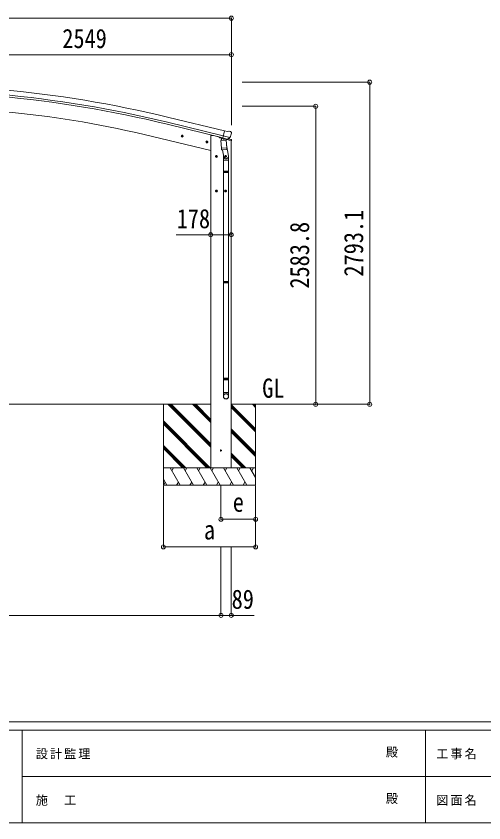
# Model space of a CAD drawing. Units: millimetres at full size, sheet at 1:35. Extents: x -9783 to 9892, y -6828 to 6752.
# Drawn here: x -4022 to 36, y -6828 to 167 of the extents above; entities that cross this region are included whole.
import ezdxf
from ezdxf.enums import TextEntityAlignment as Align

# ---------------------------------------------------------------- set-up
doc = ezdxf.new("R2010")
doc.units = ezdxf.units.MM
doc.header["$LTSCALE"] = 35
doc.header["$PDMODE"] = 32
doc.header["$PDSIZE"] = 35
for name, color, linetype, lineweight in [('0-0_0', 7, 'Continuous', 9), ('0-1_本体', 4, 'Continuous', 9), ('0-2_部品', 7, 'Continuous', 9), ('0-3_ELV2', 3, 'Continuous', 9), ('0-A_寸法', 6, 'Continuous', 9), ('F-0_240', 7, 'Continuous', 9)]:
    doc.layers.add(name, color=color, linetype=linetype, lineweight=lineweight)
doc.styles.add('ＭＳ ゴシック', font='')
doc.styles.get('ＭＳ ゴシック').set_extended_font_data('MS Gothic')

msp = doc.modelspace()

# ---------------------------------------------------------------- linework, layer by layer
at = {"layer": '0-0_0', "color": 6}
for p, q in [((-953.87, -3198.79), (-953.87, -405.69)), ((-1422.89, -614.99), (-1422.89, -3198.79))]:
    msp.add_line(p, q, dxfattribs=at)
at = {"layer": '0-0_0'}
for p, q in [((-2333.43, -3198.84), (-5220.13, -3198.84)), ((-2744.43, -3198.79), (-2744.43, -3898.79)), ((-2333.43, -3569.8), (-2704.44, -3198.79)), ((-2333.43, -3555.66), (-2690.3, -3198.79)), ((-2333.43, -3541.52), (-2676.16, -3198.79)), ((-2333.43, -3357.67), (-2492.31, -3198.79)), ((-2333.43, -3343.53), (-2478.17, -3198.79)), ((-2333.43, -3329.39), (-2464.02, -3198.79)), ((-1558.54, -3198.84), (-2155.43, -3198.84)), ((-1944.43, -3410.02), (-2155.43, -3199.02)), ((-1944.43, -3424.16), (-2155.43, -3213.16)), ((-1944.43, -3226.17), (-1971.81, -3198.79)), ((-1944.43, -3212.03), (-1957.67, -3198.79)), ((-1944.43, -3198.84), (-1944.43, -3898.79)), ((-1944.43, -3438.3), (-2155.43, -3227.3)), ((-2338.28, -3748.79), (-2744.43, -3342.65)), ((-2352.43, -3748.79), (-2744.43, -3356.79)), ((-2366.57, -3748.79), (-2744.43, -3370.93)), ((-1944.43, -3622.15), (-2155.43, -3411.15)), ((-1944.43, -3636.29), (-2155.43, -3425.29)), ((-1944.43, -3650.43), (-2155.43, -3439.43)), ((-2550.42, -3748.79), (-2744.43, -3554.78)), ((-2564.56, -3748.79), (-2744.43, -3568.92)), ((-2578.7, -3748.79), (-2744.43, -3583.07)), ((-2029.92, -3748.79), (-2155.43, -3623.28)), ((-2044.06, -3748.79), (-2155.43, -3637.42)), ((-2058.2, -3748.79), (-2155.43, -3651.57)), ((-2744.43, -3748.79), (-1944.43, -3748.79)), ((-2599.04, -3898.79), (-2685.65, -3748.79)), ((-2670.65, -3774.77), (-2655.65, -3748.79)), ((-2483.57, -3898.79), (-2570.18, -3748.79)), ((-2540.18, -3748.79), (-2555.18, -3774.77)), ((-2368.1, -3898.79), (-2454.71, -3748.79)), ((-2439.71, -3774.77), (-2424.71, -3748.79)), ((-2252.63, -3898.79), (-2339.24, -3748.79)), ((-2333.43, -3748.79), (-2155.43, -3748.79)), ((-2324.24, -3774.77), (-2309.23, -3748.79)), ((-2137.16, -3898.79), (-2223.77, -3748.79)), ((-2208.76, -3774.77), (-2193.76, -3748.79)), ((-2021.69, -3898.79), (-2108.3, -3748.79)), ((-2093.29, -3774.77), (-2078.29, -3748.79)), ((-1944.43, -3832.62), (-1992.83, -3748.79)), ((-1977.83, -3774.77), (-1962.82, -3748.79)), ((-2714.51, -3898.79), (-2744.43, -3846.98)), ((-2729.51, -3872.81), (-2744.43, -3898.64)), ((-1944.43, -3898.79), (-2744.43, -3898.79)), ((-2614.04, -3872.81), (-2629.04, -3898.79)), ((-2498.57, -3872.81), (-2513.57, -3898.79)), ((-2383.1, -3872.81), (-2398.1, -3898.79)), ((-2267.63, -3872.81), (-2282.63, -3898.79)), ((-2152.16, -3872.81), (-2167.16, -3898.79)), ((-2036.69, -3872.81), (-2051.69, -3898.79))]:
    msp.add_line(p, q, dxfattribs=at)
msp.add_circle((-2244.43, -3598.79), 5, dxfattribs=at)
at = {"layer": '0-1_本体'}
for p, q in [((-2229.44, -886.99), (-2712.49, -769.46)), ((-2225.5, -870.61), (-2708.51, -753.1)), ((-2215.43, -828.64), (-2698.3, -711.16)), ((-2922.12, -857.6), (-2333.96, -998.81)), ((-2333.96, -868.79), (-2333.96, -3748.79)), ((-2333.96, -868.79), (-2309.96, -868.79)), ((-2257.95, -881.28), (-2309.96, -868.79)), ((-2155.96, -3748.79), (-2155.96, -912.24))]:
    msp.add_line(p, q, dxfattribs=at)
at = {"layer": '0-1_本体', "color": 6}
msp.add_line((-2333.96, -1728.98), (-2155.96, -1728.98), dxfattribs=at)
at = {"layer": '0-1_本体'}
for centre, radius, start, end in [((-5069.67, -10457.63), 10030.81, 76.32536, 84.82535), ((-5069.67, -10457.63), 9970.81, 76.32536, 84.82535), ((-5069.67, -10457.63), 9987.65, 76.32536, 84.82535), ((-4836.4, -8847.87), 8216.38, 76.52718, 85.05417)]:
    msp.add_arc(centre, radius, start, end, dxfattribs=at)
at = {"layer": '0-2_部品'}
for p, q in [((-2188.66, -833.93), (-2214.59, -827.7)), ((-2188.66, -833.93), (-2175.4, -831.23)), ((-2160.92, -834.42), (-2174.1, -831.25)), ((-2157.82, -836.67), (-2153.96, -842.96)), ((-2570.93, -875.03), (-2590.38, -870.36)), ((-2587.96, -870.94), (-2582.79, -865.49)), ((-2585.82, -878.14), (-2587.96, -870.94)), ((-2582.99, -882.41), (-2578.32, -862.97)), ((-2582.79, -865.49), (-2575.49, -867.25)), ((-2575.49, -867.25), (-2573.36, -874.44)), ((-2257.42, -880.04), (-2257.42, -883.81)), ((-2234.18, -893.33), (-2253.59, -888.67)), ((-2244.65, -910.75), (-2198.96, -907.56)), ((-2230.23, -888.98), (-2243.54, -904.3)), ((-2243.54, -904.3), (-2243.1, -910.64)), ((-2229.29, -888.92), (-2230.23, -888.98)), ((-2226.2, -891.39), (-2227.73, -891.02)), ((-2189.5, -900.2), (-2226.2, -891.39)), ((-2167.66, -885.55), (-2225.16, -871.74)), ((-2220.25, -893.21), (-2219.23, -907.82)), ((-2192.04, -902.21), (-2217.86, -908.65)), ((-2200.73, -904.38), (-2200.5, -907.66)), ((-2198.96, -907.56), (-2194.28, -974.39)), ((-2187.22, -901.03), (-2194.74, -899.22)), ((-2152.86, -912.85), (-2194.56, -902.84)), ((-2191.34, -900.43), (-2191.29, -901.17)), ((-2187.97, -900.57), (-2189.5, -900.2)), ((-2184.51, -900.46), (-2168.13, -885.97)), ((-2180.55, -896.95), (-2155.16, -903.04)), ((-2153.6, -845.24), (-2153.88, -846.39)), ((-2152.86, -905.96), (-2152.86, -912.85)), ((-2357, -926.39), (-2376.45, -921.72)), ((-2374.02, -922.3), (-2368.86, -916.86)), ((-2371.89, -929.5), (-2374.02, -922.3)), ((-2369.06, -933.78), (-2364.39, -914.33)), ((-2368.86, -916.86), (-2361.56, -918.61)), ((-2361.56, -918.61), (-2359.43, -925.8)), ((-2239.97, -977.59), (-2244.65, -910.75)), ((-2239.97, -977.59), (-2194.28, -974.39)), ((-2239.96, -977.59), (-2239.07, -990.28)), ((-2196.02, -949.63), (-2180.1, -1045.8)), ((-2193.43, -986.86), (-2194.3, -974.39)), ((-2294.43, -1049.03), (-2274.43, -1049.03)), ((-2290.93, -1045.28), (-2284.43, -1041.53)), ((-2284.43, -1059.03), (-2284.43, -1039.03)), ((-2284.43, -1041.53), (-2277.93, -1045.28)), ((-2277.93, -1045.28), (-2277.93, -1052.78)), ((-2195.27, -989), (-2236.97, -991.91)), ((-2231.54, -991.53), (-2220.81, -1055.12)), ((-2223.95, -1048.3), (-2223.95, -1082.96)), ((-2214.43, -1049.03), (-2194.43, -1049.03)), ((-2210.93, -1045.28), (-2204.43, -1041.53)), ((-2204.43, -1059.03), (-2204.43, -1039.03)), ((-2204.43, -1041.53), (-2197.93, -1045.28)), ((-2197.93, -1045.28), (-2197.93, -1052.78)), ((-2193.82, -988.22), (-2193.82, -988.22)), ((-2177.95, -1082.96), (-2177.95, -1048.61)), ((-2277.93, -1052.78), (-2284.43, -1056.54)), ((-2223.95, -1082.96), (-2177.95, -1082.96)), ((-2221.95, -1082.96), (-2221.95, -1176.96)), ((-2197.93, -1052.78), (-2204.43, -1056.54)), ((-2179.95, -1082.96), (-2179.95, -1176.96)), ((-2223.95, -1178.96), (-2222.95, -1176.96)), ((-2223.95, -1178.96), (-2177.95, -1178.96)), ((-2223.95, -1178.96), (-2223.95, -1186.96)), ((-2223.95, -1186.96), (-2177.95, -1186.96)), ((-2223.95, -1186.96), (-2222.95, -1188.96)), ((-2222.95, -1176.96), (-2178.95, -1176.96)), ((-2222.95, -1188.96), (-2178.95, -1188.96)), ((-2221.95, -1188.96), (-2221.95, -2133.15)), ((-2179.95, -1188.96), (-2179.95, -2133.15)), ((-2177.95, -1178.96), (-2178.95, -1176.96)), ((-2294.43, -1349.03), (-2274.43, -1349.03)), ((-2290.93, -1345.28), (-2284.43, -1341.53)), ((-2284.43, -1359.03), (-2284.43, -1339.03)), ((-2284.43, -1341.53), (-2277.93, -1345.28)), ((-2277.93, -1352.78), (-2284.43, -1356.54)), ((-2277.93, -1345.28), (-2277.93, -1352.78)), ((-2214.43, -1349.03), (-2194.43, -1349.03)), ((-2210.93, -1345.28), (-2204.43, -1341.53)), ((-2204.43, -1359.03), (-2204.43, -1339.03)), ((-2204.43, -1341.53), (-2197.93, -1345.28)), ((-2197.93, -1352.78), (-2204.43, -1356.54)), ((-2197.93, -1345.28), (-2197.93, -1352.78)), ((-2223.95, -2135.15), (-2222.95, -2133.15)), ((-2223.95, -2135.15), (-2177.95, -2135.15)), ((-2223.95, -2135.15), (-2223.95, -2143.15)), ((-2223.95, -2143.15), (-2177.95, -2143.15)), ((-2223.95, -2143.15), (-2222.95, -2145.15)), ((-2222.95, -2133.15), (-2178.95, -2133.15)), ((-2222.95, -2145.15), (-2178.95, -2145.15)), ((-2221.95, -2145.15), (-2221.95, -2973.33)), ((-2179.95, -2145.15), (-2179.95, -2973.33)), ((-2177.95, -2135.15), (-2178.95, -2133.15)), ((-2223.95, -2975.33), (-2222.95, -2973.33)), ((-2223.95, -2975.33), (-2177.95, -2975.33)), ((-2223.95, -2975.33), (-2223.95, -2983.33)), ((-2223.95, -2983.33), (-2177.95, -2983.33)), ((-2223.95, -2983.33), (-2222.95, -2985.33)), ((-2222.95, -2973.33), (-2178.95, -2973.33)), ((-2222.95, -2985.33), (-2178.95, -2985.33)), ((-2221.95, -2985.33), (-2221.95, -3095.33)), ((-2179.95, -2985.33), (-2179.95, -3095.33)), ((-2177.95, -2975.33), (-2178.95, -2973.33)), ((-2223.95, -3129.48), (-2223.95, -3095.33)), ((-2223.95, -3095.33), (-2177.95, -3095.33)), ((-2177.95, -3129.48), (-2177.95, -3095.33))]:
    msp.add_line(p, q, dxfattribs=at)
for points in [[(-2220.02, -893.15), (-2229.74, -890.82), (-2214.59, -827.7)], [(-2573.36, -874.44), (-2578.53, -879.89), (-2585.82, -878.14)], [(-2220.02, -893.15), (-2219.78, -893.3), (-2195.02, -899.25), (-2194.74, -899.22)], [(-2167.39, -884.97), (-2167.97, -885.82), (-2168.13, -885.97)], [(-2359.43, -925.8), (-2364.59, -931.25), (-2371.89, -929.5)], [(-2284.43, -1056.54), (-2290.93, -1052.78), (-2290.93, -1045.28)], [(-2204.43, -1056.54), (-2210.93, -1052.78), (-2210.93, -1045.28)], [(-2177.95, -1178.96), (-2177.95, -1186.96), (-2178.95, -1188.96)], [(-2284.43, -1356.54), (-2290.93, -1352.78), (-2290.93, -1345.28)], [(-2204.43, -1356.54), (-2210.93, -1352.78), (-2210.93, -1345.28)], [(-2177.95, -2135.15), (-2177.95, -2143.15), (-2178.95, -2145.15)], [(-2177.95, -2975.33), (-2177.95, -2983.33), (-2178.95, -2985.33)]]:
    msp.add_lwpolyline(points, dxfattribs=at)
for centre, radius in [((-2580.66, -872.69), 8.5), ((-2580.66, -872.69), 7.7), ((-2580.66, -872.69), 6.5), ((-2366.72, -924.05), 8.5), ((-2366.72, -924.05), 7.7), ((-2366.72, -924.05), 6.5), ((-2284.43, -1049.03), 8.5), ((-2284.43, -1049.03), 7.7), ((-2284.43, -1049.03), 6.5), ((-2204.43, -1049.03), 8.5), ((-2204.43, -1049.03), 7.7), ((-2204.43, -1049.03), 6.5), ((-2284.43, -1349.03), 8.5), ((-2284.43, -1349.03), 7.7), ((-2284.43, -1349.03), 6.5), ((-2204.43, -1349.03), 8.5), ((-2204.43, -1349.03), 7.7), ((-2204.43, -1349.03), 6.5)]:
    msp.add_circle(centre, radius, dxfattribs=at)
at = {"layer": '0-2_部品', "color": 4}
msp.add_circle((-2244.43, -3598.79), 4.5, dxfattribs=at)
at = {"layer": '0-2_部品'}
for centre, radius, start, end in [((-2174.8, -834.17), 3, 76.5, 101.5), ((-2162.08, -839.28), 5, 31.5, 76.5), ((-2252.42, -883.81), 5, 180, 256.5), ((-2227.62, -890.54), 0.5, 221.23754, 256.5), ((-2220.85, -893.29), 0.604, 7.79405, 79.40158), ((-2218.21, -907.68), 1.03, 188.03431, 289.96103), ((-2192.28, -901.24), 1, 284, 4), ((-2190.84, -900.39), 0.5, 76.5, 184), ((-2187.85, -900.08), 0.5, 256.5, 291.76246), ((-2350.68, -799.14), 202.4, 334.90875, 346.5), ((-2155.86, -905.96), 3, 0, 76.5), ((-2237.11, -989.92), 2, 190.53157, 274), ((-2195.41, -987), 2, 274, 322.59038), ((-2195.37, -987.03), 1.95, 322.52234, 4.95983), ((-2207.95, -1048.61), 30, 0, 2.54858)]:
    msp.add_arc(centre, radius, start, end, dxfattribs=at)
for centre, major_axis, ratio, start_param, end_param in [((-2186.52, -898.1), (0.73, -2.92), 0.997631, 5.8041905, 5.8929484), ((-2186.55, -897.98), (-2.63, 3.16), 0.650902, 2.1145521, 2.1873627), ((-2186.5, -898.21), (0.73, -2.92), 0.997631, 5.965759, 6.7621801), ((-2156.52, -844.53), (1.57, -2.57), 0.99628, 0.7835347, 1.5707963), ((-2200.95, -1048.3), (-23, 0), 0.996195, 6.0000678, 10.0103449), ((-2200.95, -1048.3), (-21, 0), 0.996195, 0.3319459, 3.3482706), ((-2200.95, -3127.73), (23, 0), 0.996195, 6.2831853, 9.424778), ((-2200.95, -3129.48), (23, 0), 0.996195, 6.2831853, 9.424778), ((-2200.95, -3129.48), (0, -23.43), 0.981806, 4.712389, 7.8539816)]:
    msp.add_ellipse(centre, major_axis=major_axis, ratio=ratio, start_param=start_param, end_param=end_param, dxfattribs=at)
msp.add_ellipse((-2200.95, -3129.48), major_axis=(-21, 0), ratio=0.996195, dxfattribs=at)
at = {"layer": '0-3_ELV2', "color": 6}
for p, q in [((-7178.85, -5028.94), (-2244.83, -5028.94)), ((-2244.83, -5028.94), (-2155.83, -5028.94))]:
    msp.add_line(p, q, dxfattribs=at)
at = {"layer": '0-A_寸法'}
for p, q in [((-7268, 149.57), (-2154, 149.57)), ((-2154, 149.57), (-2154, -167.05)), ((-2154, -167.05), (-4703, -167.05)), ((-2154, -167.05), (-2154, -167.05)), ((-2154, -167.05), (-2154, -778.81)), ((-953.87, -405.69), (-2060.15, -405.69)), ((-1422.89, -614.99), (-2060.15, -614.99)), ((-2333.96, -1728.98), (-2633.96, -1728.98)), ((-1422.89, -3198.79), (-1751.71, -3198.79)), ((-953.87, -3198.79), (-1422.89, -3198.79)), ((-2744.43, -4435.16), (-2744.43, -3906.21)), ((-2244.68, -4195.18), (-2244.68, -3906.21)), ((-1944.43, -4435.16), (-1944.43, -3906.21)), ((-1944.43, -4195.18), (-1944.43, -3906.21)), ((-2244.68, -4195.18), (-1944.43, -4195.18)), ((-1944.43, -4435.16), (-2744.43, -4435.16)), ((-2244.83, -5028.94), (-2244.83, -4435.16)), ((-2155.83, -5028.94), (-2155.83, -4435.16)), ((-2155.83, -5028.94), (-1955.83, -5028.94))]:
    msp.add_line(p, q, dxfattribs=at)
for p in [(-2154, 149.57), (-2154, -167.05), (-953.87, -405.69), (-1422.89, -614.99), (-2333.96, -1728.98), (-2155.96, -1728.98), (-1422.89, -3198.79), (-953.87, -3198.79), (-2244.68, -4195.18), (-1944.43, -4195.18), (-2744.43, -4435.16), (-1944.43, -4435.16), (-2244.83, -5028.94), (-2155.83, -5028.94)]:
    msp.add_point(p, dxfattribs=at)
at = {"layer": 'F-0_240', "color": 5}
for p, q in [((-9783.03, -5953.1), (9396.97, -5953.1)), ((-9783.03, -6023.1), (6285.75, -6023.1)), ((-3969.25, -6023.1), (-3969.25, -6828.1)), ((-469.25, -6023.1), (-469.25, -6828.1)), ((-3969.25, -6425.6), (3205.75, -6425.6)), ((-9783.03, -6828.1), (9396.97, -6828.1))]:
    msp.add_line(p, q, dxfattribs=at)

# ---------------------------------------------------------------- texts
at = {"layer": '0-0_0', "style": 'ＭＳ ゴシック', "width": 0.85}
msp.add_text('GL', height=166.8, dxfattribs=at).set_placement((-1886.85, -3191.86), align=Align.BOTTOM_LEFT)
at = {"layer": '0-A_寸法', "color": 7, "style": 'ＭＳ ゴシック', "width": 0.85}
for s, p in [('2549', (-3621, -160.05)), ('178', (-2628.33, -1721.98)), ('e', (-2142.55, -4180.81)), ('a', (-2392.55, -4420.78)), ('89', (-2152.08, -5021.94))]:
    msp.add_text(s, height=166.8, dxfattribs=at).set_placement(p, align=Align.BOTTOM_LEFT)
for s, p in [('2793.1', (-960.87, -2090.99)), ('2583.8', (-1429.89, -2195.64))]:
    msp.add_text(s, height=166.8, rotation=90, dxfattribs=at).set_placement(p, align=Align.BOTTOM_LEFT)
at = {"layer": 'F-0_240', "style": 'ＭＳ ゴシック'}
for p in [(-814.24, -6276.85), (-814.24, -6679.35)]:
    msp.add_text('殿', height=76.98, dxfattribs=at).set_placement(p, align=Align.BOTTOM_LEFT)
at = {"layer": 'F-0_240', "char_height": 76.98, "attachment_point": 7, "style": 'ＭＳ ゴシック'}
for s, insert in [('\\T1.17;設計監理', (-3851.04, -6276.85)), ('\\T1.17;工事名', (-376.96, -6276.85)), ('\\T1.17;施\u3000工', (-3851.04, -6679.35)), ('\\T1.17;図面名', (-376.96, -6679.35))]:
    msp.add_mtext(s, dxfattribs=dict(at, insert=insert))

doc.saveas('drawing.dxf')
